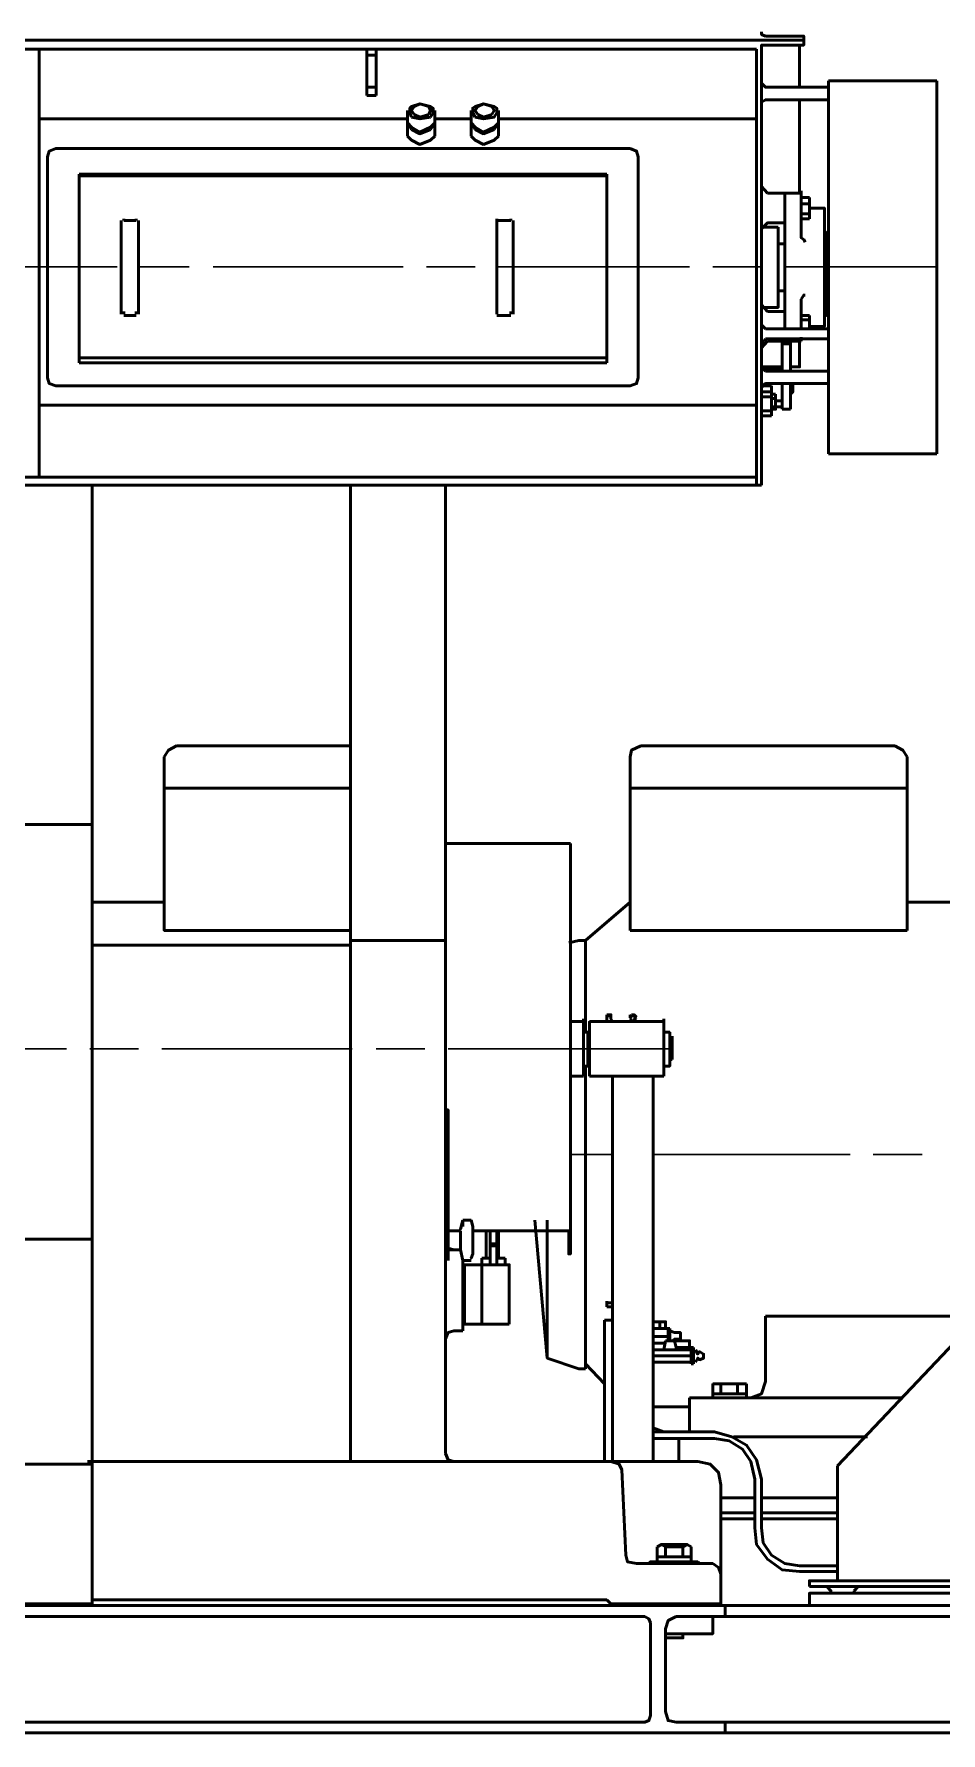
# Model space of a CAD drawing. Header units: millimetres. Extents: x 3220 to 226993, y 817 to 176024.
# Drawn here: x 206315 to 207454, y 140955 to 143088 of the extents above; entities that cross this region are included whole.
import ezdxf

# ---------------------------------------------------------------- set-up
doc = ezdxf.new("R2010")
doc.units = ezdxf.units.MM

# ---------------------------------------------------------------- blocks, each defined once
blk = doc.blocks.new('PRESSE F')
at = {"color": 7, "linetype": 'Continuous', "lineweight": 50, "true_color": 0x000007}
for points in [[(1739.6, 2135.3), (1739.6, 2132.2), (1744.8, 2130.1)], [(1792.6, 2124.9), (-616.9, 2124.9)], [(1733.4, 2113.5), (-552.5, 2113.5)], [(832.9, 1576.5), (832.9, 2113.5)], [(1244.2, 2113.5), (1244.2, 2055.3)], [(1255.6, 2113.5), (1255.6, 2055.3)], [(1733.4, 2113.5), (1733.4, 1566.1)], [(1744.8, 2118.7), (1739.6, 2118.7), (1739.6, 2113.5)], [(1787.4, 2065.7), (1787.4, 2118.7), (1739.6, 2118.7)], [(1739.6, 1566.1), (1739.6, 2113.5)], [(1792.6, 2124.9), (1792.6, 2130.1), (1744.8, 2130.1)], [(1792.6, 2124.9), (1792.6, 2118.7), (1744.8, 2118.7)], [(1255.6, 2106.2), (1244.2, 2106.2)], [(1739.6, 2070.9), (1744.8, 2065.7), (1823.7, 2065.7)], [(1959.8, 2074), (1823.7, 2074)], [(1823.7, 2074), (1823.7, 1605.6)], [(1959.8, 2074), (1959.8, 1605.6)], [(1255.6, 2065.7), (1244.2, 2065.7)], [(1255.6, 2055.3), (1244.2, 2055.3)], [(1739.6, 2047), (1744.8, 2050.1), (1823.7, 2050.1)], [(1787.4, 1932.8), (1787.4, 2050.1)], [(1295.1, 2026.2), (832.9, 2026.2)], [(1300.3, 2012.7), (1295.1, 2021), (1295.1, 2036.6)], [(1324.2, 2041.8), (1310.7, 2044.9), (1300.3, 2041.8), (1298.2, 2039.7), (1298.2, 2033.5), (1300.3, 2028.3)], [(1322.1, 2041.8), (1310.7, 2044.9), (1303.4, 2041.8), (1300.3, 2036.6), (1303.4, 2031.4)], [(1300.3, 2028.3), (1310.7, 2026.2), (1324.2, 2028.3)], [(1303.4, 2031.4), (1310.7, 2028.3), (1322.1, 2031.4)], [(1316.9, 2028.3), (1319, 2028.3)], [(1322.1, 2031.4), (1324.2, 2036.6), (1322.1, 2041.8)], [(1324.2, 2028.3), (1327.3, 2033.5), (1327.3, 2039.7), (1324.2, 2041.8)], [(1329.4, 2036.6), (1329.4, 2021)], [(1375.1, 2026.2), (1329.4, 2026.2)], [(1380.2, 2012.7), (1375.1, 2021), (1375.1, 2036.6)], [(1380.2, 2041.8), (1377.1, 2039.7), (1377.1, 2033.5), (1380.2, 2028.3)], [(1404.1, 2041.8), (1390.6, 2044.9), (1380.2, 2041.8)], [(1383.4, 2041.8), (1380.2, 2036.6), (1383.4, 2031.4)], [(1380.2, 2028.3), (1390.6, 2026.2), (1404.1, 2028.3), (1407.2, 2033.5), (1407.2, 2039.7), (1404.1, 2041.8)], [(1401, 2041.8), (1390.6, 2044.9), (1383.4, 2041.8)], [(1383.4, 2031.4), (1390.6, 2028.3), (1401, 2031.4)], [(1401, 2031.4), (1404.1, 2036.6), (1401, 2041.8)], [(1409.3, 2036.6), (1409.3, 2021), (1409.3, 2021)], [(1409.3, 2026.2), (1733.4, 2026.2)], [(1295.1, 2021), (1295.1, 2023.1)], [(1295.1, 2021), (1295.1, 2004.4)], [(1295.1, 2021), (1300.3, 2015.8)], [(1300.3, 2015.8), (1310.7, 2009.6), (1324.2, 2015.8)], [(1300.3, 2012.7), (1310.7, 2007.5), (1324.2, 2012.7)], [(1324.2, 2012.7), (1329.4, 2021), (1329.4, 2021)], [(1324.2, 2015.8), (1329.4, 2021)], [(1329.4, 2021), (1329.4, 2023.1)], [(1329.4, 2021), (1329.4, 2004.4)], [(1375.1, 2021), (1375.1, 2023.1)], [(1375.1, 2021), (1375.1, 2004.4)], [(1375.1, 2021), (1380.2, 2015.8), (1390.6, 2009.6), (1404.1, 2015.8), (1409.3, 2021)], [(1380.2, 2012.7), (1390.6, 2007.5), (1404.1, 2012.7)], [(1404.1, 2012.7), (1409.3, 2021), (1409.3, 2021)], [(1409.3, 2021), (1409.3, 2023.1)], [(1409.3, 2021), (1409.3, 2004.4)], [(853.7, 1988.8), (845.4, 1985.7), (843.3, 1978.5)], [(1574.5, 1988.8), (853.7, 1988.8)], [(1295.1, 2004.4), (1300.3, 1999.2)], [(1300.3, 1999.2), (1310.7, 1994), (1324.2, 1999.2)], [(1324.2, 1999.2), (1329.4, 2004.4)], [(1375.1, 2004.4), (1380.2, 1999.2), (1380.2, 1999.2)], [(1380.2, 1999.2), (1390.6, 1994), (1404.1, 1999.2), (1409.3, 2004.4)], [(1584.8, 1978.5), (1582.8, 1985.7), (1574.5, 1988.8)], [(843.3, 1978.5), (843.3, 1701.2)], [(1584.8, 1978.5), (1584.8, 1701.2)], [(1545.4, 1956.6), (882.8, 1956.6)], [(882.8, 1956.6), (882.8, 1719.9)], [(1545.4, 1954.6), (882.8, 1954.6)], [(1545.4, 1956.6), (1545.4, 1719.9)], [(1739.6, 1941.1), (1746.9, 1932.8)], [(1746.9, 1932.8), (1789.4, 1932.8), (1789.4, 1930.7)], [(1768.7, 1762.4), (1768.7, 1932.8)], [(1789.4, 1932.8), (1789.4, 1935.9)], [(1789.4, 1930.7), (1789.4, 1876.7), (1792.6, 1874.6), (1794.6, 1871.5)], [(1799.8, 1927.6), (1789.4, 1927.6)], [(1799.8, 1919.3), (1799.8, 1927.6), (1799.8, 1927.6)], [(1799.8, 1925.5), (1799.8, 1903.7)], [(935.7, 1898.5), (935.7, 1781.1)], [(938.9, 1898.5), (938.9, 1900.6)], [(938.9, 1898.5), (954.4, 1898.5)], [(954.4, 1898.5), (954.4, 1900.6)], [(957.6, 1898.5), (957.6, 1781.1)], [(1407.2, 1898.5), (1407.2, 1900.6)], [(1407.2, 1898.5), (1407.2, 1781.1)], [(1424.9, 1898.5), (1407.2, 1898.5)], [(1424.9, 1898.5), (1424.9, 1900.6)], [(1428, 1898.5), (1428, 1781.1)], [(1799.8, 1919.3), (1789.4, 1919.3)], [(1799.8, 1906.8), (1789.4, 1906.8)], [(1799.8, 1900.6), (1789.4, 1900.6)], [(1799.8, 1906.8), (1799.8, 1919.3), (1799.8, 1919.3)], [(1816.4, 1914.1), (1799.8, 1914.1)], [(1799.8, 1900.6), (1799.8, 1906.8), (1799.8, 1906.8)], [(1818.5, 1912), (1818.5, 1914.1), (1816.4, 1914.1)], [(1818.5, 1912), (1818.5, 1767.6), (1818.5, 1767.6)], [(1739.6, 1888.1), (1746.9, 1895.4), (1768.7, 1895.4)], [(1760.4, 1890.2), (1741.7, 1890.2), (1741.7, 1890.2)], [(1760.4, 1890.2), (1760.4, 1789.4), (1741.7, 1789.4)], [(1818.5, 1879.8), (1818.5, 1885), (1821.6, 1882.9)], [(1821.6, 1882.9), (1823.7, 1882.9)], [(1821.6, 1882.9), (1821.6, 1794.6)], [(1768.7, 1869.4), (1760.4, 1869.4)], [(1823.7, 1813.3), (1821.6, 1813.3), (1821.6, 1779.1), (1823.7, 1779.1)], [(1746.9, 1784.2), (1739.6, 1792.6)], [(1768.7, 1810.2), (1760.4, 1810.2)], [(1794.6, 1805), (1792.6, 1805), (1789.4, 1799.8)], [(1789.4, 1799.8), (1789.4, 1762.4)], [(1818.5, 1797.7), (1818.5, 1794.6), (1821.6, 1794.6)], [(1823.7, 1808.1), (1821.6, 1808.1)], [(1821.6, 1797.7), (1821.6, 1799.8)], [(938.9, 1781.1), (938.9, 1784.2)], [(938.9, 1779.1), (954.4, 1779.1)], [(954.4, 1781.1), (954.4, 1784.2)], [(1407.2, 1781.1), (1407.2, 1784.2)], [(1424.9, 1779.1), (1407.2, 1779.1)], [(1424.9, 1781.1), (1424.9, 1784.2)], [(1746.9, 1784.2), (1768.7, 1784.2)], [(1799.8, 1779.1), (1789.4, 1779.1)], [(1799.8, 1773.9), (1789.4, 1773.9)], [(1799.8, 1762.4), (1799.8, 1779.1), (1799.8, 1779.1)], [(1799.8, 1762.4), (1799.8, 1775.9)], [(1744.8, 1762.4), (1739.6, 1767.6)], [(1739.6, 1743.7), (1744.8, 1750)], [(1823.7, 1762.4), (1744.8, 1762.4)], [(1744.8, 1750), (1823.7, 1750)], [(1768.7, 1746.9), (1768.7, 1750)], [(1789.4, 1750), (1789.4, 1752.1)], [(1789.4, 1746.9), (1789.4, 1750), (1789.4, 1750)], [(1816.4, 1765.6), (1799.8, 1765.6)], [(1816.4, 1765.6), (1818.5, 1765.6), (1818.5, 1767.6)], [(1739.6, 1738.6), (1746.9, 1746.9)], [(1746.9, 1746.9), (1789.4, 1746.9)], [(1765.6, 1709.5), (1765.6, 1746.9)], [(1765.6, 1743.7), (1775.9, 1743.7)], [(1775.9, 1709.5), (1775.9, 1746.9)], [(1775.9, 1714.7), (1787.4, 1714.7), (1787.4, 1746.9)], [(1545.4, 1726.1), (882.8, 1726.1)], [(1545.4, 1719.9), (882.8, 1719.9)], [(1765.6, 1714.7), (1739.6, 1714.7)], [(1744.8, 1709.5), (1739.6, 1714.7)], [(1765.6, 1712.6), (1741.7, 1712.6)], [(1823.7, 1709.5), (1744.8, 1709.5)], [(1765.6, 1709.5), (1765.6, 1714.7)], [(843.3, 1701.2), (845.4, 1693.9), (853.7, 1690.8)], [(853.7, 1690.8), (1574.5, 1690.8)], [(1574.5, 1690.8), (1582.8, 1693.9), (1584.8, 1701.2)], [(1823.7, 1693.9), (1744.8, 1693.9), (1739.6, 1688.7)], [(1752.1, 1690.8), (1739.6, 1690.8)], [(1739.6, 1685.6), (1739.6, 1688.7)], [(1739.6, 1685.6), (1739.6, 1653.4)], [(1744.8, 1690.8), (1741.7, 1693.9)], [(1746.9, 1690.8), (1746.9, 1693.9)], [(1752.1, 1690.8), (1752.1, 1653.4)], [(1765.6, 1661.7), (1765.6, 1693.9)], [(1765.6, 1664.8), (1765.6, 1693.9)], [(1775.9, 1661.7), (1775.9, 1693.9)], [(1779.1, 1693.9), (1779.1, 1683.5), (1775.9, 1680.4)], [(832.9, 1666.9), (1733.4, 1666.9)], [(1752.1, 1683.5), (1739.6, 1683.5)], [(1752.1, 1677.3), (1739.6, 1677.3)], [(1757.2, 1680.4), (1752.1, 1680.4)], [(1757.2, 1677.3), (1757.2, 1661.7), (1752.1, 1661.7)], [(1757.2, 1675.2), (1752.1, 1675.2)], [(1757.2, 1664.8), (1752.1, 1664.8)], [(1757.2, 1675.2), (1757.2, 1680.4), (1757.2, 1680.4)], [(1757.2, 1661.7), (1757.2, 1675.2), (1757.2, 1675.2)], [(1765.6, 1672.1), (1757.2, 1672.1)], [(1765.6, 1664.8), (1757.2, 1664.8)], [(1765.6, 1680.4), (1765.6, 1683.5)], [(1752.1, 1659.6), (1739.6, 1659.6)], [(1752.1, 1653.4), (1739.6, 1653.4)], [(1775.9, 1661.7), (1765.6, 1661.7)], [(1959.8, 1605.6), (1823.7, 1605.6)], [(1733.4, 1576.5), (-267.9, 1576.5)], [(1739.6, 1566.1), (-267.9, 1566.1)], [(899.4, 1566.1), (899.4, 162), (255.5, 162)], [(1223.4, 994.9), (1223.4, 1566.1)], [(1342.9, 994.9), (1342.9, 1566.1)], [(1005.3, 1239), (994.9, 1233.8), (989.7, 1225.5)], [(1223.4, 1239), (1005.3, 1239)], [(1588, 1239), (1576.5, 1233.8), (1574.5, 1225.5)], [(1906.8, 1239), (1588, 1239)], [(1922.4, 1225.5), (1917.2, 1233.8), (1906.8, 1239)], [(989.7, 1225.5), (989.7, 1007.4), (989.7, 1007.4)], [(1574.5, 1007.4), (1574.5, 1225.5)], [(1922.4, 1225.5), (1922.4, 1007.4)], [(989.7, 1186), (1223.4, 1186)], [(1574.5, 1186), (1922.4, 1186)], [(899.4, 1140.3), (526.6, 1140.3)], [(1342.9, 1116.5), (1499.7, 1116.5)], [(1499.7, 1116.5), (1499.7, 601.3), (1497.6, 601.3), (1497.6, 630.4)], [(899.4, 1042.7), (989.7, 1042.7)], [(1574.5, 1042.7), (1518.4, 994.9), (1510.1, 994.9)], [(1922.4, 1042.7), (2414.7, 1042.7)], [(989.7, 1007.4), (1223.4, 1007.4)], [(1574.5, 1007.4), (1922.4, 1007.4)], [(1223.4, 988.7), (899.4, 988.7)], [(1223.4, 994.9), (1342.9, 994.9)], [(1223.4, 994.9), (1223.4, 340.6), (1223.4, 340.6)], [(1342.9, 994.9), (1342.9, 351)], [(1497.6, 991.8), (1510.1, 994.9)], [(1518.4, 879.7), (1518.4, 994.9)], [(1516.3, 893.2), (1516.3, 896.3), (1516.3, 896.3)], [(1545.4, 901.5), (1550.6, 901.5), (1550.6, 898.4)], [(1545.4, 901.5), (1545.4, 896.3), (1545.4, 896.3)], [(1545.4, 898.4), (1545.4, 901.5)], [(1545.4, 893.2), (1545.4, 896.3)], [(1547.5, 898.4), (1547.5, 901.5)], [(1550.6, 898.4), (1550.6, 901.5)], [(1550.6, 898.4), (1550.6, 896.3), (1550.6, 896.3)], [(1550.6, 896.3), (1552.6, 893.2)], [(1574.5, 898.4), (1574.5, 901.5)], [(1576.5, 901.5), (1574.5, 898.4), (1576.5, 896.3)], [(1574.5, 893.2), (1576.5, 896.3)], [(1576.5, 901.5), (1579.7, 901.5), (1582.8, 898.4)], [(1576.5, 898.4), (1576.5, 901.5), (1576.5, 901.5)], [(1579.7, 898.4), (1579.7, 901.5), (1579.7, 901.5)], [(1582.8, 898.4), (1579.7, 896.3), (1579.7, 896.3)], [(1579.7, 896.3), (1582.8, 893.2)], [(1617, 893.2), (1617, 896.3), (1617, 896.3)], [(1516.3, 893.2), (1499.7, 893.2), (1499.7, 893.2)], [(1516.3, 824.6), (1516.3, 893.2)], [(1521.5, 858.9), (1521.5, 879.7), (1516.3, 879.7)], [(1523.6, 874.5), (1521.5, 874.5)], [(1523.6, 824.6), (1523.6, 893.2)], [(1526.7, 893.2), (1523.6, 893.2), (1523.6, 893.2)], [(1617, 893.2), (1526.7, 893.2), (1526.7, 893.2)], [(1617, 824.6), (1617, 893.2)], [(1617, 879.7), (1624.3, 879.7), (1624.3, 879.7)], [(1624.3, 879.7), (1624.3, 837.1), (1624.3, 837.1)], [(1624.3, 840.2), (1624.3, 877.6), (1624.3, 877.6)], [(1627.4, 872.4), (1627.4, 874.5), (1627.4, 874.5)], [(1521.5, 837.1), (1521.5, 858.9)], [(1521.5, 837.1), (1521.5, 858.9)], [(1624.3, 872.4), (1627.4, 872.4), (1627.4, 845.4)], [(1521.5, 837.1), (1516.3, 837.1)], [(1518.4, 457), (1518.4, 837.1)], [(1523.6, 843.3), (1521.5, 843.3)], [(1617, 837.1), (1624.3, 837.1), (1624.3, 837.1)], [(1627.4, 845.4), (1624.3, 845.4)], [(1624.3, 840.2), (1624.3, 843.3)], [(1627.4, 845.4), (1627.4, 848.5), (1627.4, 848.5)], [(1516.3, 824.6), (1499.7, 824.6)], [(1516.3, 824.6), (1516.3, 826.7), (1516.3, 826.7)], [(1523.6, 824.6), (1526.7, 824.6), (1526.7, 824.6)], [(1617, 824.6), (1526.7, 824.6)], [(1552.6, 340.6), (1552.6, 824.6)], [(1603.5, 340.6), (1603.5, 824.6)], [(1617, 824.6), (1617, 826.7), (1617, 826.7)], [(1342.9, 782), (1346, 782), (1346, 593)], [(1364.7, 643.9), (1361.6, 632.5), (1361.6, 632.5)], [(1364.7, 635.6), (1364.7, 643.9), (1364.7, 643.9)], [(1364.7, 643.9), (1375.1, 643.9), (1375.1, 643.9)], [(1377.1, 635.6), (1375.1, 643.9), (1375.1, 643.9)], [(1470.6, 643.9), (1470.6, 470.5), (1455, 643.9)], [(899.4, 620), (526.6, 620)], [(1342.9, 625.2), (1346, 625.2)], [(1361.6, 630.4), (1346, 630.4), (1346, 630.4)], [(1361.6, 606.5), (1361.6, 630.4), (1361.6, 630.4)], [(1377.1, 601.3), (1377.1, 635.6)], [(1497.6, 630.4), (1377.1, 630.4)], [(1393.7, 630.4), (1393.7, 596.1)], [(1398.9, 630.4), (1398.9, 587.8)], [(1407.2, 630.4), (1407.2, 587.8)], [(1409.3, 630.4), (1409.3, 596.1)], [(1346, 608.6), (1353.2, 606.5)], [(1348.1, 606.5), (1346, 606.5)], [(1348.1, 606.5), (1361.6, 606.5)], [(1364.7, 593), (1361.6, 606.5), (1361.6, 606.5)], [(1377.1, 601.3), (1375.1, 596.1), (1375.1, 596.1)], [(1398.9, 613.8), (1407.2, 613.8)], [(1398.9, 611.7), (1407.2, 611.7)], [(1364.7, 593), (1375.1, 593)], [(1364.7, 504.7), (1364.7, 593)], [(1364.7, 587.8), (1422.8, 587.8), (1422.8, 513)], [(1366.7, 587.8), (1366.7, 513)], [(1388.6, 596.1), (1388.6, 587.8)], [(1388.6, 596.1), (1398.9, 596.1)], [(1388.6, 587.8), (1388.6, 513)], [(1407.2, 596.1), (1417.6, 596.1)], [(1417.6, 596.1), (1417.6, 587.8)], [(2082.3, 596.1), (1835.1, 335.5)], [(1545.4, 540.1), (1545.4, 542.1), (1545.4, 542.1)], [(1545.4, 534.9), (1545.4, 540.1), (1547.5, 540.1)], [(1545.4, 534.9), (1547.5, 534.9), (1547.5, 534.9)], [(1547.5, 540.1), (1552.6, 540.1)], [(1547.5, 534.9), (1552.6, 534.9)], [(1364.7, 513), (1422.8, 513)], [(1542.3, 518.2), (1552.6, 518.2)], [(1542.3, 340.6), (1542.3, 518.2)], [(1603.5, 516.2), (1608.7, 516.2), (1608.7, 516.2)], [(1619.1, 507.9), (1619.1, 516.2), (1603.5, 516.2)], [(1611.8, 513), (1611.8, 516.2), (1608.7, 516.2)], [(1611.8, 513), (1611.8, 511)], [(1744.8, 441.4), (1744.8, 523.4)], [(1744.8, 523.4), (2015.8, 523.4)], [(1364.7, 504.7), (1353.2, 504.7), (1346, 502.7), (1342.9, 494.4)], [(1603.5, 507.9), (1611.8, 507.9), (1611.8, 511)], [(1603.5, 507.9), (1622.2, 507.9)], [(1603.5, 497.5), (1622.2, 497.5)], [(1611.8, 507.9), (1619.1, 507.9)], [(1619.1, 492.3), (1617, 480.9)], [(1649.2, 484), (1649.2, 492.3), (1619.1, 492.3)], [(1622.2, 492.3), (1622.2, 507.9), (1624.3, 507.9)], [(1622.2, 502.7), (1624.3, 502.7), (1624.3, 502.7)], [(1622.2, 494.4), (1624.3, 494.4), (1624.3, 492.3)], [(1624.3, 507.9), (1624.3, 494.4), (1624.3, 494.4)], [(1637.8, 497.5), (1637.8, 502.7), (1630.5, 502.7), (1624.3, 504.7)], [(1637.8, 497.5), (1637.8, 494.4), (1630.5, 494.4), (1627.4, 492.3)], [(1630.5, 492.3), (1632.6, 484), (1649.2, 484)], [(1637.8, 497.5), (1637.8, 499.5), (1637.8, 499.5)], [(1470.6, 470.5), (1510.1, 457)], [(1603.5, 489.2), (1619.1, 489.2)], [(1603.5, 480.9), (1651.3, 480.9)], [(1603.5, 473.6), (1651.3, 473.6)], [(1632.6, 484), (1632.6, 480.9)], [(1651.3, 463.2), (1651.3, 484), (1654.4, 484)], [(1651.3, 478.8), (1654.4, 478.8)], [(1654.4, 484), (1654.4, 468.4), (1654.4, 468.4)], [(1666.9, 473.6), (1666.9, 475.7), (1661.7, 478.8), (1659.6, 475.7), (1656.5, 480.9)], [(1666.9, 473.6), (1666.9, 470.5), (1661.7, 468.4), (1659.6, 470.5), (1656.5, 465.3)], [(1666.9, 470.5), (1666.9, 475.7), (1666.9, 475.7)], [(1510.1, 457), (1518.4, 457)], [(1518.4, 463.2), (1542.3, 438.3)], [(1603.5, 465.3), (1651.3, 465.3)], [(1651.3, 468.4), (1654.4, 468.4), (1654.4, 463.2)], [(1651.3, 463.2), (1654.4, 463.2)], [(1678.3, 438.3), (1678.3, 425.8)], [(1688.7, 438.3), (1678.3, 438.3), (1678.3, 438.3)], [(1715.7, 438.3), (1683.5, 438.3), (1683.5, 438.3)], [(1688.7, 438.3), (1688.7, 425.8)], [(1720.9, 438.3), (1688.7, 438.3), (1688.7, 438.3)], [(1709.5, 438.3), (1709.5, 425.8)], [(1720.9, 438.3), (1720.9, 425.8)], [(1726.1, 420.6), (1739.6, 425.8), (1744.8, 441.4)], [(1603.5, 409.2), (1649.2, 409.2)], [(1649.2, 420.6), (1917.2, 420.6)], [(1649.2, 420.6), (1649.2, 378), (1649.2, 378)], [(1678.3, 425.8), (1720.9, 425.8), (1720.9, 420.6)], [(1678.3, 425.8), (1678.3, 420.6)], [(1603.5, 383.2), (1617, 378)], [(1680.4, 378), (1603.5, 378)], [(1680.4, 369.7), (1603.5, 369.7)], [(1635.7, 340.6), (1635.7, 369.7)], [(1739.6, 318.8), (1733.4, 342.7), (1720.9, 361.4), (1702.2, 371.8), (1680.4, 378)], [(1731.3, 257.6), (1731.3, 318.8), (1726.1, 340.6), (1715.7, 356.2), (1699.1, 366.6), (1680.4, 369.7)], [(1704.3, 371.8), (1872.5, 371.8)], [(1342.9, 351), (1346, 342.7), (1353.2, 340.6)], [(899.4, 337.5), (258.6, 337.5)], [(1688.7, 159.9), (1688.7, 311.6), (1685.6, 327.1), (1675.2, 337.5), (1659.6, 340.6), (893.2, 340.6)], [(1569.3, 223.3), (1564.1, 330.3), (1561, 337.5), (1550.6, 340.6)], [(1806.1, 191.1), (1835.1, 191.1), (1835.1, 335.5)], [(1739.6, 318.8), (1739.6, 257.6)], [(1731.3, 295), (1688.7, 295)], [(1835.1, 295), (1739.6, 295)], [(1731.3, 276.3), (1688.7, 276.3)], [(1731.3, 269), (1688.7, 269)], [(1731.3, 257.6), (1733.4, 236.8), (1746.9, 218.1), (1765.6, 204.6), (1787.4, 202.5)], [(1835.1, 276.3), (1739.6, 276.3)], [(1835.1, 269), (1739.6, 269)], [(1739.6, 257.6), (1741.7, 238.9), (1752.1, 223.3), (1768.7, 212.9), (1787.4, 209.8)], [(1619.1, 233.7), (1613.9, 236.8), (1608.7, 233.7)], [(1646.1, 236.8), (1613.9, 236.8), (1613.9, 236.8)], [(1651.3, 233.7), (1646.1, 236.8), (1640.9, 233.7), (1619.1, 233.7)], [(1569.3, 223.3), (1571.3, 215), (1582.8, 212.9)], [(1595.2, 212.9), (1598.3, 212.9), (1600.4, 215), (1659.6, 215)], [(1608.7, 233.7), (1608.7, 221.2)], [(1608.7, 221.2), (1651.3, 221.2), (1651.3, 215)], [(1608.7, 221.2), (1608.7, 215)], [(1619.1, 233.7), (1619.1, 221.2)], [(1640.9, 233.7), (1640.9, 221.2)], [(1651.3, 233.7), (1651.3, 221.2)], [(1659.6, 215), (1661.7, 212.9), (1664.8, 212.9)], [(1678.3, 212.9), (1582.8, 212.9), (1582.8, 212.9)], [(1688.7, 199.4), (1685.6, 207.7), (1678.3, 212.9)], [(1835.1, 209.8), (1787.4, 209.8)], [(1835.1, 202.5), (1787.4, 202.5)], [(1835.1, 191.1), (1835.1, 194.2)], [(1799.8, 183.8), (1799.8, 191.1), (2023.1, 191.1)], [(2023.1, 183.8), (1799.8, 183.8)], [(2023.1, 175.5), (1799.8, 175.5), (1799.8, 165.1)], [(1799.8, 172.4), (1799.8, 159.9)], [(1821.6, 183.8), (1826.8, 178.6), (1826.8, 175.5)], [(1855.9, 178.6), (1861.1, 183.8)], [(1855.9, 175.5), (1855.9, 178.6), (1855.9, 178.6)], [(2470.7, 159.9), (279.4, 159.9), (279.4, 159.9)], [(1545.4, 167.2), (899.4, 167.2)], [(1550.6, 162), (1547.5, 165.1), (1545.4, 167.2)], [(1688.7, 162), (1550.6, 162)], [(1688.7, 162), (1688.7, 159.9)], [(1693.9, 159.9), (1693.9, 146.4)], [(1593.2, 146.4), (383.2, 146.4)], [(1600.4, 138.1), (1598.3, 143.3), (1593.2, 146.4)], [(1600.4, 138.1), (1600.4, 21.8)], [(1632.6, 146.4), (1622.2, 141.2), (1619.1, 130.9)], [(1619.1, 124.6), (1678.3, 124.6), (1678.3, 146.4)], [(1619.1, 130.9), (1619.1, 27)], [(1632.6, 146.4), (2369, 146.4)], [(1619.1, 119.4), (1619.1, 122.6), (1619.1, 122.6)], [(1640.9, 119.4), (1619.1, 119.4)], [(1640.9, 124.6), (1640.9, 119.4), (1640.9, 119.4)], [(383.2, 13.5), (1593.2, 13.5), (1598.3, 15.6), (1600.4, 21.8)], [(1619.1, 27), (1622.2, 15.6), (1632.6, 13.5)], [(279.4, 0), (2470.7, 0)], [(1632.6, 13.5), (2369, 13.5)], [(1693.9, 13.5), (1693.9, 0)], [(1693.9, 13.5), (1693.9, 0)]]:
    blk.add_lwpolyline(points, dxfattribs=at)
at = {"color": 1, "linetype": 'Continuous', "lineweight": 30}
for points in [[(691.7, 1840.3), (930.6, 1840.3)], [(959.6, 1840.3), (1020.9, 1840.3)], [(1051, 1840.3), (1289.9, 1840.3)], [(1319, 1840.3), (1380.2, 1840.3)], [(1409.3, 1840.3), (1649.2, 1840.3)], [(1678.3, 1840.3), (1739.6, 1840.3)], [(1768.7, 1840.3), (1959.8, 1840.3), (1959.8, 1840.3)], [(867.2, 858.9), (627.3, 858.9)], [(957.6, 858.9), (896.3, 858.9)], [(1225.5, 858.9), (986.6, 858.9)], [(1316.9, 858.9), (1255.6, 858.9)], [(1499.7, 858.9), (1346, 858.9)], [(1627.4, 858.9), (1497.6, 858.9), (1497.6, 858.9)], [(1499.7, 726), (1552.6, 726)], [(1603.5, 726), (1850.7, 726)], [(1879.8, 726), (1941.1, 726)]]:
    blk.add_lwpolyline(points, dxfattribs=at)
blk = doc.blocks.new('ligne presse 22')
blk.add_blockref('PRESSE F', (-161.8, -9488.3))

msp = doc.modelspace()

# ---------------------------------------------------------------- block references
msp.add_blockref('ligne presse 22', (205650.8, 150443.7))

doc.saveas('drawing.dxf')
